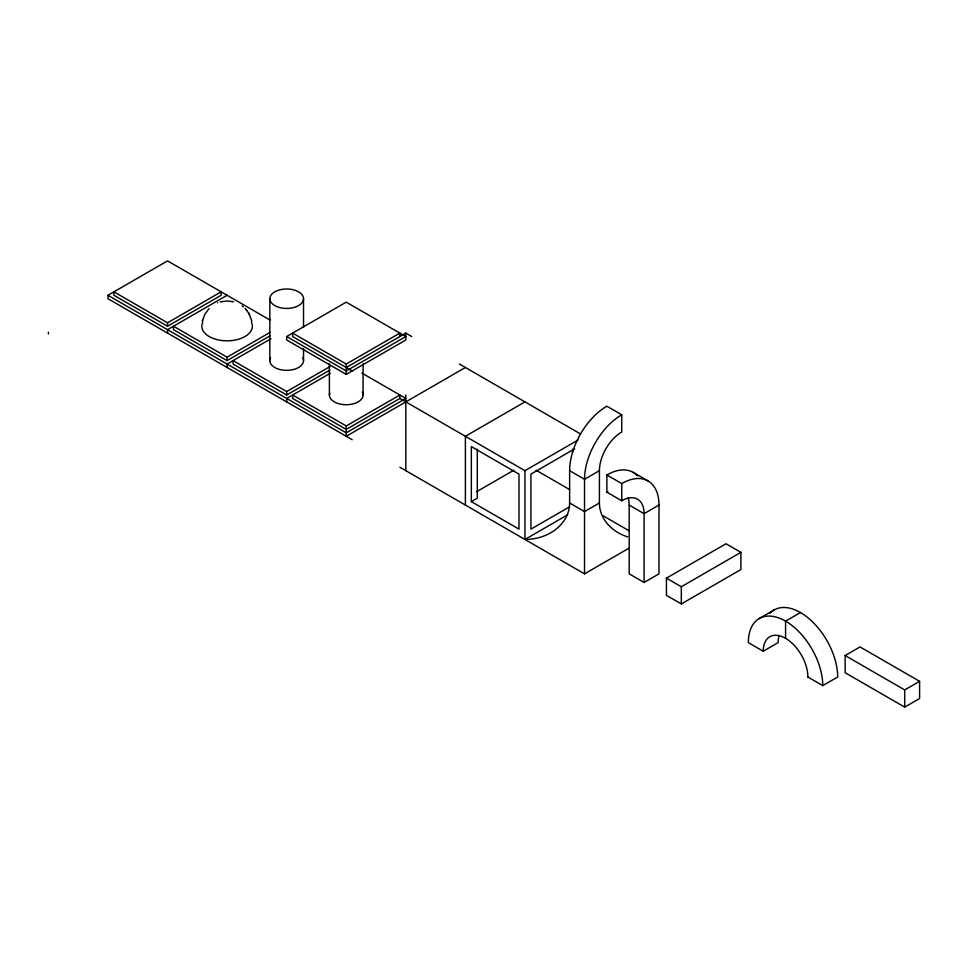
<?xml version="1.0" encoding="UTF-8"?>
<svg xmlns="http://www.w3.org/2000/svg" width="968" height="968" viewBox="0 0 968 968"><rect width="100%" height="100%" fill="white"/><g stroke="black" fill="none" stroke-linecap="round" stroke-linejoin="round"><path stroke-width="1.45" d="M202.385 321.086L204.768 314.418L209.088 308.526M202.445 320.795L202.59 320.106M352.207 439.726L107.968 298.713L107.968 295.276L167.537 260.888L270.253 320.19M167.537 322.792L221.152 291.84L221.152 295.276L167.537 326.228L113.922 295.276L113.922 291.84L167.537 322.792L167.537 326.228M227.105 295.276L167.537 329.664L167.537 333.101M270.253 335.702L227.105 360.616L173.49 329.664L173.49 326.228L227.105 357.18L270.253 332.266M270.979 338.727L227.105 364.053L227.105 367.501M286.673 336.549L346.241 302.149L405.81 336.549L346.241 370.938L286.673 336.549L286.673 339.986L346.241 374.374L405.81 339.986L405.81 333.101L411.775 336.549M329.834 370.103L286.673 395.017L233.07 364.053L233.07 360.616L286.673 391.568L329.834 366.654M330.197 373.321L286.673 398.453L286.673 401.889M352.207 370.938L292.638 336.549L292.638 333.101L346.241 364.053L399.857 333.101L399.857 336.549M346.241 367.501L405.81 333.101M346.241 425.968L399.857 395.017L399.857 398.453L346.241 429.405L292.638 398.453L292.638 395.017L346.241 425.968L346.241 436.278L465.39 367.501M524.958 401.889L465.39 436.278L465.39 505.066M476.498 491.768L513.851 470.206M471.343 501.63L518.993 529.145L518.993 474.114L471.343 446.599L471.343 501.63L477.297 498.181L477.297 449.104M399.857 398.453L524.958 470.678L578.053 440.016M574.702 448.825L530.912 474.114L530.912 529.145L569.547 506.833M599.41 470.678L584.527 479.269L569.632 470.678A52.623 30.383 -60 0 1 606.863 406.197L621.759 414.788L621.759 431.982A31.569 18.223 -60 0 0 599.422 470.666L599.41 502.973A44.673 36.481 0 0 0 627.651 536.901M524.958 470.678L524.958 539.454L567.684 514.782M599.41 502.973L584.527 511.576L569.632 502.973L569.632 470.678M628.159 497.891A31.569 18.223 -60 0 1 629.188 505.066L629.2 573.855L644.095 582.446L658.99 573.855L658.99 505.066L644.095 513.657A31.569 18.223 -60 0 0 621.759 500.771L606.863 492.167L606.863 474.973A52.623 30.383 -60 0 1 637.44 475.796M399.857 467.229L584.527 573.855L629.2 548.057M666.432 578.15L726 543.75L740.895 552.353L740.895 569.547L681.327 603.947L666.432 595.344L666.432 578.15L681.327 586.741L740.895 552.353M759.239 618.528L774.134 609.937M800.463 612.538L785.568 621.141A52.623 30.383 60 0 0 748.349 642.643L763.232 651.234A31.569 18.223 60 0 1 785.568 638.335L785.568 621.141A52.623 30.383 60 0 1 822.764 685.61L837.695 677.019A52.623 30.383 60 0 0 811.571 620.936A52.623 30.383 60 0 0 769.887 613.373M763.232 651.234L778.127 642.631A31.569 18.223 60 0 1 779.167 635.456M845.137 655.53L860.032 646.926L919.6 681.327L919.6 698.521L904.705 707.112L845.137 672.724L845.137 655.53L904.705 689.918L919.6 681.327M217.558 302.839L217.679 302.79M220.256 301.907L227.105 300.963L233.542 301.798M459.425 364.053L580.643 434.039M633.193 472.36L648.076 480.963M606.863 474.973L621.759 483.564A52.623 30.383 -60 0 1 658.966 505.066M629.2 505.066L644.095 513.657L644.095 582.446M536.066 470.206L569.547 489.542M361.935 373.116L405.81 398.453L346.241 432.841L107.968 295.276M603.137 515.811L629.2 530.863M807.905 677.019L822.8 685.622M242.145 305.924L243.355 306.868M245.134 308.526L246.102 309.578M246.223 309.724L248.97 313.571M245.642 309.046L246.707 310.268M249.091 313.789L251.837 321.086M248.619 312.954L249.454 314.418M904.705 689.918L904.705 707.112M681.327 586.741L681.327 603.947M621.759 483.564L621.759 500.771M584.527 573.855L584.527 479.269A52.623 30.383 -60 0 1 621.759 414.8M572.608 449.104L572.608 452.08M405.81 395.017L405.81 470.678M363.097 363.774L363.097 395.017M346.241 364.053L346.241 374.374M329.398 363.774L329.398 395.017M303.529 298.713A16.843 9.728 0 0 1 278.252 307.134A16.843 9.728 0 0 1 278.252 290.291A16.843 9.728 0 0 1 303.529 298.713L303.529 327.402M303.529 348.541L303.529 360.616M286.673 391.568L286.673 395.017M269.83 298.713L269.83 360.616M227.105 357.18L227.105 360.616M48.4 332.242L48.4 333.96M251.353 322.114A25.277 14.593 0 0 1 227.105 340.821A25.277 14.593 0 0 1 202.857 322.114M302.73 357.664A16.843 9.728 0 0 1 286.673 370.345A16.843 9.728 0 0 1 270.616 357.664M362.298 392.064A16.843 9.728 0 0 1 347.101 404.721A16.843 9.728 0 0 1 329.749 393.02M569.632 502.973A44.673 36.481 0 0 1 524.958 539.454M606.863 492.18A31.569 18.223 -60 0 1 607.916 491.599M785.568 638.335A31.569 18.223 60 0 1 807.893 677.019"/></g></svg>
